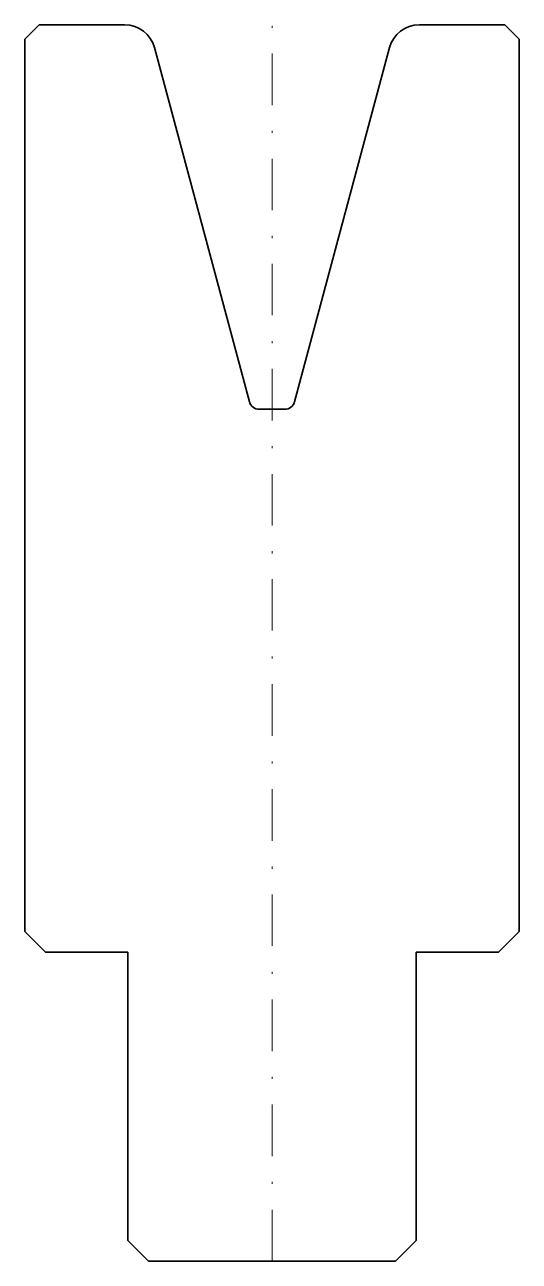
# Model space of a CAD drawing. Header units: millimetres. Extents: x -12 to 12, y -60 to 0.
import ezdxf

# ---------------------------------------------------------------- set-up
doc = ezdxf.new("R2010")
doc.units = ezdxf.units.MM
doc.header["$LTSCALE"] = 5
doc.linetypes.add('AUSGEZOGEN', pattern=[0])
doc.linetypes.add('DASHDOT', pattern=[1, 0.5, -0.25, 0, -0.25])
doc.layers.add('2', color=7, linetype='Continuous')

msp = doc.modelspace()

# ---------------------------------------------------------------- linework, layer by layer
at = {"layer": '2', "color": 7, "linetype": 'AUSGEZOGEN', "lineweight": 35}
for p, q in [((-11.3, 0), (-12, -0.7)), ((-7.151, 0), (-11.3, 0)), ((11.3, 0), (7.151, 0)), ((12, -0.7), (11.3, 0)), ((-12, -0.7), (-12, -44)), ((-1.099, -18.29), (-5.702, -1.112)), ((5.702, -1.112), (1.099, -18.29)), ((12, -44), (12, -0.7)), ((0.616, -18.66), (-0.616, -18.66)), ((-12, -44), (-11, -45)), ((11, -45), (12, -44)), ((-11, -45), (-7, -45)), ((-7, -45), (-7, -59)), ((7, -59), (7, -45)), ((7, -45), (11, -45)), ((-7, -59), (-6, -60)), ((6, -60), (7, -59)), ((-6, -60), (6, -60))]:
    msp.add_line(p, q, dxfattribs=at)
at = {"layer": '2', "color": 7, "linetype": 'DASHDOT', "lineweight": 18}
msp.add_line((0, -60), (0, 0), dxfattribs=at)
at = {"layer": '2', "color": 7, "linetype": 'AUSGEZOGEN', "lineweight": 35}
for centre, radius, start, end in [((-7.151, -1.5), 1.5, 15, 90), ((7.151, -1.5), 1.5, 90, 165), ((-0.616, -18.16), 0.5, 195, 270), ((0.616, -18.16), 0.5, 270, 345)]:
    msp.add_arc(centre, radius, start, end, dxfattribs=at)

doc.saveas('drawing.dxf')
